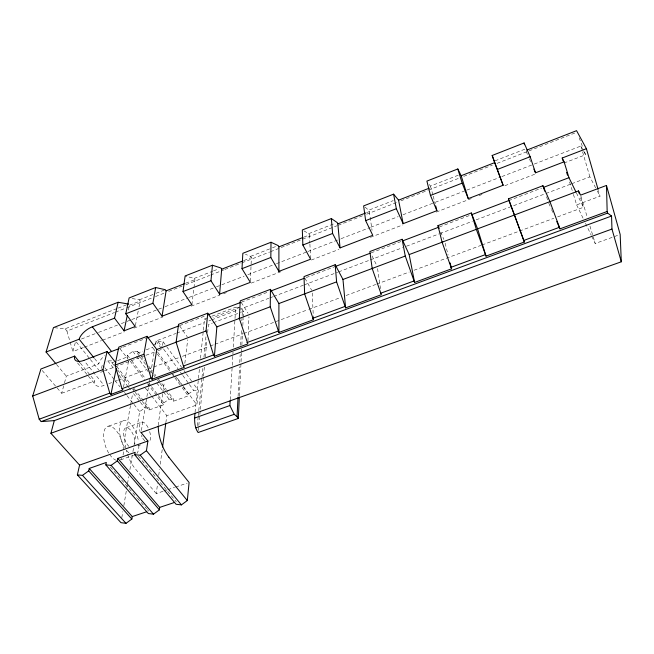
<?xml version="1.0" encoding="UTF-8"?>
<svg xmlns="http://www.w3.org/2000/svg" width="654" height="654" viewBox="0 0 654 654"><rect width="100%" height="100%" fill="white"/><g stroke="black" fill="none" stroke-linecap="round" stroke-linejoin="round"><path stroke-width="0.49" stroke-dasharray="3.27 2.45" d="M247.964 340.897L248.953 316.781M250.4 281.359L251.373 257.619L250.613 256.352L245.43 254.316M239.397 395.997L241.481 353.152M241.53 352.13L241.678 349.064M241.874 344.985L242.471 332.747M242.822 325.602L243.165 318.457M243.214 317.443L243.517 311.32L239.985 307.331L212.918 317.582M238.081 396.275L239.56 366.706M239.765 362.627L240.181 354.468M240.639 345.296L241.457 328.978M241.866 320.82L242.07 316.749M242.127 315.727L242.43 309.604M230.208 399.815L232.186 366.297M232.252 365.284L232.791 356.144M232.906 354.108L233.028 352.097M233.323 347.07L235.677 307.184L239.127 307.298M198.317 430.504L198.702 426.465M198.8 425.452L199.764 415.364M199.862 414.358L200.247 410.32M200.337 409.314L203.419 377.023M203.508 376.017L204.571 364.916M205.34 356.847L206.975 339.696M207.645 332.633L208.413 324.564L212.337 323.084M197.312 425.738L198.195 416.663M198.293 415.658L198.677 411.628M198.775 410.614L201.906 378.347M202.004 377.342L202.985 367.254M203.966 357.174L206.018 335.993M165.854 422.737L166.819 415.65L196.895 404.908L198.334 390.413L193.559 383.808M195.047 412.372L198.375 379.377M198.481 378.372L199.699 366.322M200.516 358.294L203.263 331.186M203.369 330.18L204.498 319.005L211.111 316.495M166.672 392.277L173.424 401.229L188.213 395.891L188.426 393.986L181.796 384.961M184.837 363.379L187.69 339.737M191.892 304.756L193.837 288.659M193.96 287.654L194.933 279.61L194.164 278.432L185.131 275.955M173.424 401.229L173.67 399.316L166.942 390.373M163.026 491.301L156.265 493.59L157.63 483.461M158.734 475.368L159.551 469.294M160.238 464.234L162.29 449.053M135.19 392.4L149.022 410.025L163.631 404.761L163.901 402.839L158.333 395.572M162.642 393.88L158.505 422.647A25.13 10.382 71.5 0 0 158.284 425.157M162.789 392.882L164.358 381.969M162.544 345.476L163.124 341.707L158.284 341.78L152.856 345.582L152.546 347.454L156.78 353.201M149.022 410.025L149.325 408.104L136.784 392.089M141.395 430.528L148.433 387.282M148.597 386.277L149.087 383.252M149.251 382.247L149.741 379.23M150.722 373.197L154.483 350.062M155.3 345.034L155.954 341.012L175.787 333.483M121.808 517.666L122.813 511.657M123.827 505.656L126.696 488.644M126.86 487.639L127.367 484.639M127.538 483.641L128.715 476.635M129.893 469.629L132.255 455.617M132.934 451.62L133.939 445.611M134.111 444.614L139.67 411.595L144.804 407.941L149.325 408.104M130.489 405.562L125.249 434.501A24.917 11.249 71.7 0 0 126.099 449.429M130.669 404.556L132.656 393.585M139.67 356.487L137.217 353.234L137.561 351.353L132.852 351.386L127.432 355.171L127.064 357.059L129.541 360.289M135.403 325.553L138.247 310.838M139.008 306.922L140.144 301.036L139.294 299.843L131.887 298.469M123.541 386.955L128.56 361.049M128.388 310.037L129.386 305.23L128.536 304.045M113.821 365.161L111.932 362.757L112.341 360.869L107.755 360.869L106.21 361.948M101.476 368.464L102.343 364.638L104.248 367.025M83.393 347.536L72.905 351.558L75.423 342.165M57.143 387.961L61.689 393.275L64.255 383.759M64.509 382.803L66.307 376.148L98.787 363.828A12.982 6.434 -36.3 0 1 104.542 355.686M163.901 402.839L169.034 399.177L173.67 399.316M188.426 393.986L193.576 390.299L198.334 390.413M54.429 327.711L65.13 328.807L117.18 308.475M118.129 308.108L127.595 304.412M250.613 256.352L271.524 248.185M272.473 247.809L278.171 245.585M303.922 230.887L308.77 233.625L335.265 223.276M365.079 207.138L368.684 210.212L393.226 200.623M429.261 184.42L430.446 186.079L459.672 174.659M495.086 160.819L525.26 149.03M139.294 299.843L155.08 293.687M156.012 293.319L165.298 289.697M194.164 278.432L212.615 271.238M213.539 270.879L218.158 269.08M129.386 305.23L140.144 301.036M185.63 283.239L194.933 279.61M243.95 260.513L251.373 257.619M303.914 237.108L309.473 234.933L308.77 233.625M366.559 212.648L369.338 211.569L368.684 210.212M65.13 328.807L66.937 331.063L114.524 312.514M115.472 312.138L125.936 308.059M126.892 307.691L151.63 298.044M155.439 296.556L164.007 293.221M168.765 291.365L182.082 286.166M185.891 284.686L209.681 275.408M210.629 275.04L220.153 271.328M221.101 270.952L223.954 269.84M224.911 269.473L241.081 263.161M242.037 262.794L269.636 252.035M270.584 251.659L337.194 225.687M338.151 225.319L362.888 215.673M366.698 214.185L397.15 202.315M400.951 200.827L427.602 190.437M428.55 190.069L459.002 178.199M463.76 176.343L492.307 165.209M497.065 163.353L576.051 132.558M81.39 339.025L97.56 332.772M98.517 332.404L117.54 325.054M121.35 323.583L126.108 321.743M127.056 321.376L130.865 319.904M131.814 319.536L164.162 307.045M165.119 306.677L187.951 297.848M188.9 297.48L215.542 287.188M216.49 286.82L244.089 276.16M247.891 274.696L275.481 264.028M276.438 263.668L306.881 251.904M307.83 251.537L340.186 239.037M341.135 238.669L369.682 227.641M370.63 227.273L398.221 216.613M402.978 214.774L434.379 202.642M435.327 202.274L465.779 190.51M466.727 190.142L500.98 176.915M501.929 176.547L533.329 164.416M534.277 164.048L580.899 146.03L583.254 150.387M84.341 347.168L101.509 340.579M102.465 340.211L124.399 331.791M133.931 328.128L162.535 317.149M191.148 306.162L219.752 295.183M223.57 293.711L226.431 292.616M251.218 283.1L281.735 271.385M311.296 260.03L338.952 249.419M370.417 237.337L402.839 224.886M436.218 212.076L473.406 197.794M479.129 195.595L481.99 194.5M504.872 185.711L535.389 173.997M563.993 163.018L585.6 154.745L583.45 149.104M120.074 348.239L121.971 347.519M122.919 347.16L133.359 343.178M134.307 342.819L145.67 338.502M179.768 325.561L206.296 315.49M241.416 302.164L257.545 296.033M258.493 295.673L268.998 291.684M306.219 277.541L333.892 267.028M371.112 252.885L401.491 241.351M439.382 226.954L470.7 215.052M508.665 200.623L541.643 188.082M212.059 316.135L235.677 307.184M176.735 333.123L204.122 322.741M208.871 320.942L210.768 320.223M211.716 319.863L238.326 309.8M239.282 309.44L268.892 298.24M269.849 297.881L272.718 296.802M273.666 296.434L303.284 285.242M304.241 284.874L337.677 272.236M338.625 271.876L369.199 260.317M370.156 259.949L402.635 247.67M406.453 246.223L438.932 233.944M439.889 233.584L472.368 221.297M476.186 219.85L544.97 193.846M545.926 193.486L570.762 184.093M571.719 183.725L589.867 176.866L596.8 190.036M213.237 322.741L240.451 312.473M241.367 312.13L243.517 311.32M111.932 362.757L113.829 362.046M117.606 360.624L127.064 357.059M137.217 353.234L142.629 351.19M146.234 349.833L152.546 347.454M100.61 372.289L103.446 371.219M104.387 370.867L144.975 355.629M145.924 355.277L157.246 351.018M158.194 350.667L161.963 349.252M61.689 393.275L94.822 380.865A13.309 6.695 -36.8 0 0 104.092 385.427L84.48 361.188M573.411 194.369L576.648 204.898L600.029 196.184L598.361 190.371M108.85 383.661L111.703 382.598M115.505 381.184L117.409 380.481M118.358 380.121L147.019 369.477M147.976 369.118L152.758 367.344M153.715 366.984L178.599 357.738M182.433 356.316L209.231 346.358M210.187 345.999L214.013 344.576M214.97 344.225L242.732 333.908M243.689 333.548L307.813 309.718M308.77 309.367L340.358 297.627M346.097 295.494L375.772 284.465M376.729 284.114L409.265 272.015M414.056 270.241L481.05 245.34M482.014 244.988L553.791 218.313M557.625 216.891L583.466 207.285L579.967 195.734M591.674 236.151L595.214 243.501L619.207 234.819M108.67 426.13L124.235 420.522M126.345 427.683L142.065 422.051M137.839 445.84L140.626 444.859M120.549 459.868L133.465 455.348M163.99 490.974L166.884 490.001M167.849 489.674L174.61 487.385M175.583 487.058L187.167 483.142M204.498 319.005L206.386 320.051M110.297 467.005L136.76 497.4M137.422 498.16L146.684 508.804M147.346 509.564L148.671 511.085M42.216 370.507L56.497 387.201M156.265 493.59L135.337 468.853A24.917 11.249 71.7 0 1 126.328 450.353M56.514 364.474L66.307 376.148M138.378 456.198L176.359 501.831M80.319 363.06L90.407 375.445M91.037 376.222L94.822 380.865M77.564 362.937L95.32 384.666M76.322 342.026L89.745 358.744M90.383 359.545L98.697 369.894M94.56 358.523L98.787 363.828M104.877 367.818L114.368 379.761M114.998 380.554L120.058 386.923M124.489 392.49L126.385 394.877M127.023 395.678L133.351 403.632M133.98 404.434L139.67 411.595M107.755 360.869L114.663 369.649M119.053 375.233L127.849 386.4M128.478 387.193L130.988 390.389M133.498 393.577L139.776 401.556M140.406 402.357L144.804 407.941M117.589 369.968L128.903 384.388M132.68 389.195L134.56 391.599M116.731 366.469L130.522 384.086M134.283 388.893L136.163 391.288M151.009 395.171L147.968 391.231A23.634 10.145 70.2 0 0 144.787 387.797M151.614 395.956L166.819 415.65M130.162 361.098L144.42 379.696M147.518 383.734L163.631 404.761M120.05 348.721L128.135 359.242M127.432 355.171L131.143 360.019M131.756 360.828L145.36 378.601M149.063 383.448L150.919 385.876M151.54 386.686L157.72 394.763M132.852 351.386L135.926 355.433M136.539 356.242L148.188 371.636M156.772 382.974L162.903 391.076M163.516 391.885L169.034 399.177M137.561 351.353L144.91 361.106M148.581 365.978L152.251 370.859M154.696 374.113L155.922 375.739M158.374 378.993L166.329 389.555M140.283 357.297L145.809 364.621M150.714 371.129L153.175 374.382M153.788 375.192L155.014 376.818M157.467 380.08L159.306 382.516M159.919 383.334L166.059 391.468M157.679 352.138L170.947 370.189M175.166 375.936L181.191 384.135M157.385 354.027L170.081 371.259M172.501 374.546L174.307 377.006M174.912 377.832L181.567 386.857M182.172 387.683L188.213 395.891M182.744 385.647L178.616 380.023A23.83 9.426 70.2 0 0 176.784 377.767M183.333 386.449L196.895 404.908M158.284 341.78L163.067 348.361M163.672 349.179L178.027 368.921M180.414 372.208L182.213 374.677M182.809 375.502L188.793 383.726M189.39 384.544L193.576 390.299M155.954 341.012L161.366 348.427M163.124 341.707L166.108 345.835M166.705 346.661L181.624 367.295M184.011 370.597L185.801 373.074M186.398 373.9L192.963 382.982M179.654 325.905L187.379 336.974M241.293 302.475L247.997 313.135M304.96 278.293L311.639 290.204M583.72 151.262L585.6 154.745M597.257 190.911L600.029 196.184M372.052 255.959L376.851 265.679M576.436 192.938L583.466 207.285M576.648 204.898L583.278 218.681M585.485 223.284L591.232 235.227M526.159 151.434L529.004 157.941M529.413 158.873L530.631 161.661M548.771 203.165L551.183 208.675M551.584 209.591L552.785 212.346M440.714 232.064L443.845 239.413M430.446 186.079L432.997 195.219M579.15 137.831L583.09 148.164M546.556 196.74L547.766 200.41M569.577 181.935L573.117 193.412M580.883 196.102L587.317 217.381M589.949 226.088L595.214 243.501M580.899 146.03L582.305 150.853M582.583 151.818L589.867 176.866M66.937 331.063L72.905 351.558M433.234 196.184L435.196 203.925M445.129 243.214L448.113 255.027M369.338 211.569L372.052 230.38M377.571 268.573L380.481 288.676M309.473 234.933L309.857 243.026M309.906 244.04L310.568 258.191M312.211 293.033L313.331 316.757M128.912 452.854A18.042 8.232 71.2 0 1 125.511 448.914M124.571 447.442A18.042 8.232 71.2 0 1 122.985 420.857A18.042 8.232 71.2 0 1 138.46 441.107M138.877 445.317A18.042 8.232 71.2 0 1 136.874 453.508M116.322 460.31A17.969 8.51 71.2 0 1 110.125 455.2M108.687 453.059A17.969 8.51 71.2 0 1 108 426.253A17.969 8.51 71.2 0 1 123.369 449.118M123.434 451.742A17.969 8.51 71.2 0 1 122.519 456.819M121.791 458.282A17.969 8.51 71.2 0 1 120.712 459.549M128.952 446.396A10.521 4.799 71.2 0 1 123.614 432.065A10.521 4.799 71.2 0 1 130.203 429.768A10.521 4.799 71.2 0 1 134.781 444.36M144.828 440.788A10.57 4.635 71.1 0 1 142.482 437.722M142.057 436.954A10.57 4.635 71.1 0 1 141.272 435.319M140.324 432.695A10.57 4.635 71.1 0 1 141.256 422.304A10.57 4.635 71.1 0 1 148.401 428.19M149.692 431.575A10.57 4.635 71.1 0 1 149.169 441.72M133.506 389.596A23.634 10.145 70.2 0 1 134.201 387.928M172.533 374.235A23.83 9.426 70.2 0 1 174.029 375.2"/><path stroke-width="0.98" d="M313.38 317.746L313.47 319.724L278.906 332.461L270.241 306.8L270.445 289.354L240.263 300.84L239.323 318.416L247.841 343.906L214.406 356.226L213.523 354.926L206.043 330.932L207.768 313.184L178.55 324.327L176.13 342.181L183.439 366.036L184.354 367.319L151.998 379.246L151.058 377.987L143.921 354.28L147.085 336.32L118.807 347.102L115.039 365.128L121.996 388.68L122.96 389.947L110.935 394.387L109.774 393.119L102.931 369.624L107.076 351.566L83.843 360.403M435.687 205.863L436.905 210.694L403.142 223.668L398.564 200.157L393.594 194.156L363.632 205.912L365.651 220.635L372.772 235.334L340.055 247.899L337.832 223.864L337.162 222.532L331.357 218.575L302.312 229.971L302.859 245.021L310.617 259.205L278.906 271.385L270.83 257.463L271.009 242.25L242.838 253.302L242.005 268.663L250.359 282.348L219.597 294.169L210.956 280.729L212.468 265.222L220.921 268.001L221.69 269.203L219.597 294.169M194.949 413.361C194.361 419.696 194.197 427.185 198.129 432.515L238.301 418.446L239.348 397.019M238.301 418.446L237.05 416.672L238.023 397.297M237.05 416.672L234.238 414.317L229.865 405.562L230.151 400.828L621.3 261.796L620.172 234.467L606.479 185.434L580.589 195.137L578.504 190.919L514.461 214.986L524.345 242.005L486.02 256.131L476.333 229.325L471.313 212.959L437.967 225.638L442.088 242.193L451.603 268.81L414.595 282.454L405.267 256.041L402.104 239.282L369.87 251.545L372.183 268.475L381.347 294.701L345.598 307.879L336.606 281.849L335.183 264.731L304.004 276.593L304.633 293.867L313.47 319.724M214.406 356.226L216.866 326.869L207.768 313.184M621.3 261.796L611.964 229.055L611.555 216.041L54.307 420.612L50.906 433.283L79.575 465.108L77.368 474.869L82.494 475.36L88.707 470.896L89.23 468.444L106.324 462.443L105.842 464.896L111.123 465.346L117.352 460.866L117.802 458.421L135.157 452.331L134.749 454.775L176.081 504.283L181.428 504.88L187.314 500.539L189.104 482.497L168.855 457.244M105.842 464.896L148.327 513.537L153.51 514.167L159.38 509.858L159.69 507.398L117.802 458.421M162.568 447.025L165.724 423.751M162.053 316.209L166.1 290.867L165.298 289.697L155.652 287.531L152.897 303.268L162.053 316.209L191.892 304.756L183.006 291.578L185.131 275.955L212.468 265.222M134.749 454.775L140.209 455.184L146.439 450.68L147.918 441.009L141.068 432.547L230.151 400.828M77.368 474.869L120.957 522.669L126.001 523.331L131.855 519.031L132.247 516.57L89.23 468.444M151.998 379.246L156.764 349.506L147.085 336.32M110.935 394.387L116.289 368.39M127.187 315.833L124.064 330.818L135.206 326.534L125.797 313.789L129.116 297.954L155.652 287.531M124.064 330.818L114.54 318.163L118.121 302.271L128.536 304.045M55.86 363.689L46.066 352.024L53.456 327.613L118.121 302.271M54.307 420.612L41.202 421.585L39.191 419.206L32.7 396.03L40.916 368.987L74.646 356.095A13.628 6.499 -36.3 0 0 83.843 360.411M575.994 192.039L568.964 177.684L564.108 161.832L535.512 172.82L530.165 156.723L524.107 142.956L492.184 155.472L503.122 185.262L468.264 198.653L461.176 175.713L457.816 168.961L426.899 181.093L430.463 195.456L436.905 210.694M166.1 290.867L184.706 283.599M221.69 269.203L243.026 260.872M278.906 271.385L278.898 246.869L302.99 237.467M337.832 223.864L365.627 213.016M398.564 200.157L429.179 188.205M461.176 175.713L494.661 162.642L492.184 155.472M526.699 150.142L576.566 130.669L586.409 148.695L598.083 189.398M46.066 352.024L79.15 339.222A13.276 6.229 -35.8 0 1 92.337 326.804L114.54 318.163M125.797 313.789L152.897 303.268M183.006 291.578L210.956 280.729M242.005 268.663L270.83 257.463M302.859 245.021L332.592 233.47L331.357 218.575M365.651 220.635L396.34 208.708L393.594 194.156M430.463 195.456L462.165 183.145L457.816 168.961M497.416 169.443L530.165 156.723M563.094 160.884L562.211 158.015L586.409 148.695M524.345 242.005L508.42 198.849L542.926 185.72L549.94 201.653L560.004 228.859L607.165 211.479L606.479 185.434M108.662 352.841A12.982 6.434 -36.3 0 1 111.532 351.492L119.126 348.607M147.567 337.783L178.82 325.921M208.193 314.77L240.468 302.524M270.903 290.965L304.306 278.269M334.848 266.668L370.156 253.245M402.439 240.983L438.433 227.314M471.648 214.692L508.665 200.623M543.531 187.363L568.964 177.684M32.7 396.03L102.931 369.624M156.764 349.506L176.596 342.034M239.773 318.269L216.866 326.869M176.13 342.181L206.043 330.932M239.323 318.416L270.241 306.8M336.606 281.849L278.906 303.546L278.906 332.461M372.183 268.475L405.267 256.041M442.088 242.193L476.333 229.325M514.273 215.068L477.592 228.851L486.02 256.131M372.813 268.254L342.974 279.462L345.598 307.879M442.783 241.939L409.167 254.578L414.595 282.454M115.039 365.128L143.921 354.28M39.191 419.206L109.774 393.119M183.439 366.036L213.523 354.926M246.983 342.582L278.081 331.112M312.677 318.343L344.838 306.481M380.636 293.27L413.908 280.991M450.958 267.322L485.415 254.61M523.789 240.451L559.489 227.281M121.996 388.68L151.058 377.987M611.555 216.041L607.623 213.09L41.202 421.585M50.906 433.283L611.964 229.055M194.459 418.11L229.865 405.562M79.575 465.108L147.918 441.009M195.759 427.855L234.238 414.317M132.247 516.57L146.741 511.73M159.69 507.398L174.512 502.452M271.009 242.25L278.171 245.585L278.898 246.869M82.494 475.36L126.001 523.331M88.707 470.896L131.855 519.031M111.123 465.346L153.51 514.167M117.352 460.866L159.38 509.858M140.209 455.184L181.428 504.88M146.439 450.68L187.314 500.539M74.646 356.095L79.69 362.283M79.15 339.222L93.955 357.763M107.076 351.566L115.872 362.815M92.337 326.804L111.532 351.492M270.445 289.354L278.906 303.546M335.183 264.731L342.974 279.462M332.592 233.47L340.055 247.899M562.211 158.015L564.108 161.832M402.104 239.282L409.167 254.578M396.34 208.708L403.142 223.668M533.885 169.1L535.512 172.82M556.791 221.518L560.004 228.859M437.967 225.638L439.145 228.393M471.313 212.959L477.592 228.851M462.165 183.145L468.264 198.653M508.42 198.849L514.461 214.986M494.661 162.642L503.122 185.262M542.926 185.72L544.741 191.23M566.634 172.362L567.517 175.231M578.504 190.919L579.379 193.805M607.165 211.479L607.623 213.09M450.107 262.908L451.603 268.81M524.107 142.956L524.434 144.689M168.863 457.203A25.13 10.382 71.5 0 1 158.26 426.056"/></g></svg>
